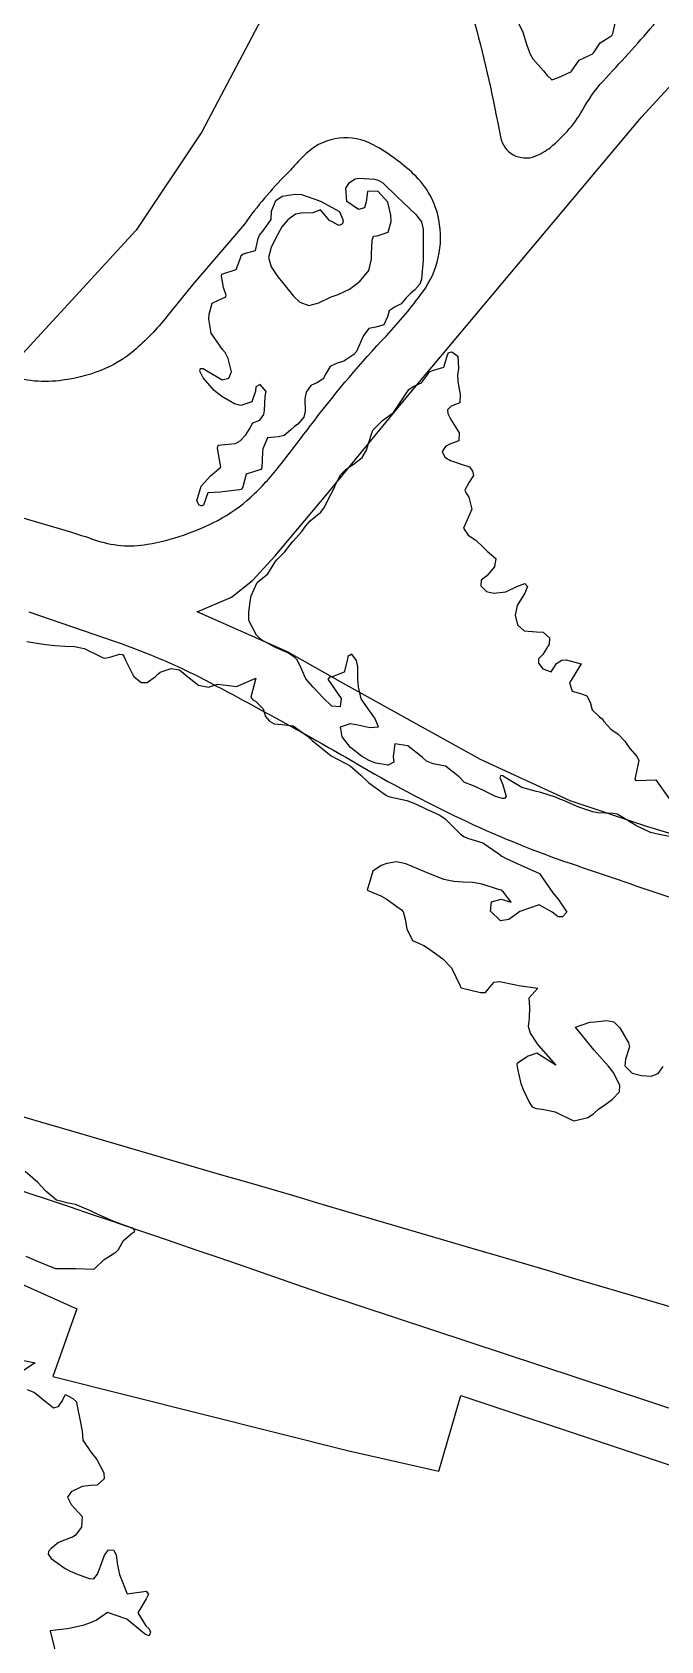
# Model space of a CAD drawing. Header units: metres. Extents: x 286371 to 293043, y 7462578 to 7466404.
# Drawn here: x 287804.7 to 287870.5, y 7465345.2 to 7465513.5 of the extents above; entities that cross this region are included whole.
import ezdxf

# ---------------------------------------------------------------- set-up
doc = ezdxf.new("R2010")
doc.units = ezdxf.units.M
doc.header["$MEASUREMENT"] = 0
for name, color, linetype in [('Curvas de Nivel 1m', 11, 'Continuous'), ('Curvas de Nivel 5m', 15, 'Continuous'), ('Divisas', 45, 'Continuous'), ('Edificações', 30, 'Continuous'), ('Linha Férrea', 20, 'Continuous'), ('Vias primárias', 230, 'Continuous')]:
    doc.layers.add(name, color=color, linetype=linetype)

msp = doc.modelspace()

# ---------------------------------------------------------------- linework, layer by layer
at = {"layer": 'Curvas de Nivel 1m', "elevation": 696, "flags": 128}
msp.add_lwpolyline([(287840.88, 7465498.02), (287841.36, 7465497.72), (287842.85, 7465496.28), (287843.46, 7465495.69), (287844.83, 7465494.43), (287845.41, 7465493.66), (287845.59, 7465492.87), (287845.57, 7465491.65), (287845.57, 7465490.85), (287845.57, 7465489.65), (287845.53, 7465488.86), (287845.41, 7465487.65), (287845.23, 7465487.14), (287844.7, 7465486.54), (287844.23, 7465486.13), (287843.82, 7465485.68), (287843.28, 7465485.08), (287842.67, 7465484.74), (287842.03, 7465484.34), (287841.84, 7465483.71), (287841.46, 7465482.89), (287840.64, 7465482.63), (287839.89, 7465482.48), (287839.35, 7465481.74), (287838.6, 7465480.1), (287838.33, 7465479.77), (287837.29, 7465479.08), (287836.58, 7465478.85), (287835.85, 7465478.53), (287835.43, 7465477.81), (287835.13, 7465477.24), (287834.55, 7465476.83), (287833.85, 7465476.53), (287833.35, 7465475.84), (287833.22, 7465475.14), (287833.25, 7465473.84), (287833.12, 7465473.22), (287832.48, 7465472.47), (287832.12, 7465472.22), (287831.73, 7465471.87), (287831.03, 7465471.31), (287830.46, 7465471.15), (287829.31, 7465471.06), (287828.81, 7465469.91), (287828.79, 7465469.56), (287828.7, 7465467.91), (287828.6, 7465467.72), (287828.41, 7465467.67), (287827.08, 7465467.26), (287826.73, 7465465.94), (287826.63, 7465465.69), (287826.38, 7465465.62), (287824.9, 7465465.45), (287824.37, 7465465.35), (287823.07, 7465465.3), (287822.59, 7465464), (287822.43, 7465463.93), (287822.35, 7465463.92), (287822.16, 7465464.01), (287821.9, 7465464.47), (287822.38, 7465466), (287823.33, 7465467.06), (287824.41, 7465467.97), (287824.08, 7465469.98), (287824.13, 7465470.3), (287824.45, 7465470.32), (287825.96, 7465470.44), (287826.46, 7465470.72), (287827.05, 7465471.35), (287827.38, 7465471.93), (287827.78, 7465472.63), (287828.49, 7465472.91), (287828.93, 7465473.48), (287828.98, 7465473.91), (287829.07, 7465475.36), (287829.15, 7465475.91), (287828.55, 7465476.62), (287828.09, 7465476.38), (287828.05, 7465475.92), (287827.65, 7465474.8), (287826.51, 7465474.43), (287825.85, 7465474.62), (287824.53, 7465475.36), (287823.71, 7465475.99), (287822.56, 7465477.34), (287822.21, 7465478.01), (287822.3, 7465478.29), (287822.58, 7465478.3), (287823.08, 7465478), (287824.56, 7465477.12), (287825.24, 7465477.29), (287825.54, 7465477.96), (287825.2, 7465479.36), (287824.86, 7465479.97), (287824.61, 7465480.29), (287823.42, 7465481.99), (287823.17, 7465483.48), (287823.19, 7465484), (287823.53, 7465485.14), (287824.69, 7465485.69), (287824.9, 7465485.76), (287824.97, 7465485.97), (287824.71, 7465486.79), (287824.5, 7465487.98), (287824.54, 7465488.16), (287824.73, 7465488.26), (287826.03, 7465488.66), (287826.51, 7465489.95), (287826.56, 7465490.14), (287826.76, 7465490.29), (287828.03, 7465490.66), (287828.33, 7465491.92), (287828.46, 7465492.25), (287828.8, 7465492.67), (287829.69, 7465493.9), (287829.71, 7465494.78), (287830.19, 7465495.89), (287830.85, 7465496.35), (287832.18, 7465496.53), (287832.85, 7465496.51), (287834.84, 7465495.81), (287836.83, 7465494.73), (287837.21, 7465493.78), (287837.14, 7465493.45), (287836.81, 7465493.27), (287835.79, 7465493.8), (287834.83, 7465494.89), (287834.06, 7465494.59), (287832.82, 7465494.57), (287832.23, 7465494.45), (287831.43, 7465493.87), (287830.8, 7465493.11), (287830.14, 7465491.89), (287829.7, 7465490.97), (287829.42, 7465489.9), (287829.7, 7465488.94), (287830.4, 7465487.89), (287830.72, 7465487.48), (287832.01, 7465485.86), (287832.68, 7465485.25), (287833.64, 7465484.88), (287834.68, 7465485.16), (287835.98, 7465485.8), (287836.7, 7465486.04), (287837.88, 7465486.59), (287838.72, 7465487.22), (287838.98, 7465487.49), (287839.24, 7465487.75), (287839.91, 7465488.56), (287840.18, 7465489.73), (287840.19, 7465490.31), (287840.24, 7465491.73), (287840.39, 7465492.14), (287840.79, 7465492.19), (287841.94, 7465492.56), (287842.23, 7465493.7), (287842.19, 7465494.34), (287841.88, 7465495.71), (287840.86, 7465496.85), (287839.78, 7465496.82), (287839.63, 7465495.74), (287839.45, 7465495.13), (287838.83, 7465494.94), (287837.61, 7465495.77), (287837.48, 7465497.16), (287837.89, 7465497.77), (287838.48, 7465498.16), (287838.88, 7465498.21), (287840.49, 7465498.12)], close=True, dxfattribs=at)
at = {"layer": 'Curvas de Nivel 1m', "flags": 128}
for points, elevation in [([(287871.82, 7465429.25), (287870.15, 7465429.59), (287869.83, 7465429.64), (287869.36, 7465429.76), (287867.84, 7465430.48), (287866.49, 7465431.33), (287865.87, 7465431.69), (287865.46, 7465431.76), (287863.87, 7465431.81), (287863.34, 7465431.92), (287861.88, 7465432.42), (287860.19, 7465433.13), (287859.89, 7465433.26), (287859.44, 7465433.44), (287857.9, 7465433.96), (287857.3, 7465434.07), (287855.91, 7465434.47), (287854.16, 7465435.52), (287853.93, 7465435.69), (287853.71, 7465435.74), (287853.62, 7465435.53), (287853.91, 7465434.75), (287854.26, 7465433.52), (287854.1, 7465433.31), (287853.89, 7465433.32), (287853.17, 7465433.54), (287851.9, 7465434.17), (287850.84, 7465434.64), (287849.91, 7465434.98), (287849.35, 7465435.59), (287847.94, 7465436.69), (287846.64, 7465436.94), (287845.95, 7465437.21), (287845.5, 7465437.65), (287843.97, 7465438.83), (287842.64, 7465439.02), (287842.45, 7465437.7), (287842.52, 7465437.12), (287841.94, 7465436.8), (287840.64, 7465437.03), (287839.95, 7465437.28), (287839.14, 7465437.75), (287837.97, 7465438.64), (287837.12, 7465439.78), (287836.95, 7465440.83), (287838, 7465441.15), (287838.74, 7465441.02), (287840, 7465440.74), (287840.91, 7465440.81), (287840.54, 7465441.73), (287840.02, 7465442.44), (287839.11, 7465443.75), (287838.82, 7465444.99), (287838.76, 7465445.75), (287838.76, 7465447.1), (287838.63, 7465447.76), (287838.12, 7465448.4), (287837.71, 7465448.18), (287837.63, 7465447.77), (287837.34, 7465446.52), (287836.08, 7465446.04), (287835.84, 7465446.03), (287835.63, 7465445.8), (287836.06, 7465445.13), (287837.02, 7465443.78), (287836.91, 7465442.9), (287836.03, 7465442.99), (287835.16, 7465443.81), (287834.07, 7465444.97), (287833.33, 7465445.84), (287832.69, 7465447.26), (287832.37, 7465447.85), (287832.12, 7465448.11), (287831.43, 7465448.56), (287830.13, 7465449.1), (287828.68, 7465449.91), (287828.15, 7465450.4), (287827.34, 7465451.93), (287827.35, 7465452.76), (287827.48, 7465453.93), (287827.6, 7465454.53), (287828.23, 7465455.91), (287829.33, 7465456.82), (287830.01, 7465457.89), (287830.09, 7465458.06), (287830.27, 7465458.27), (287831.07, 7465459.09), (287831.69, 7465459.86), (287831.96, 7465460.2), (287832.3, 7465460.58), (287832.91, 7465461.25), (287833.33, 7465461.84), (287833.78, 7465462.38), (287834.34, 7465462.82), (287834.88, 7465463.28), (287835.25, 7465463.81), (287835.63, 7465464.54), (287836.27, 7465465.8), (287836.31, 7465465.87), (287836.39, 7465466.09), (287836.99, 7465467.2), (287837.54, 7465467.78), (287838.06, 7465468.13), (287838.42, 7465468.36), (287839.19, 7465469), (287839.66, 7465469.75), (287839.85, 7465470.34), (287840.28, 7465471.74), (287840.34, 7465471.87), (287840.48, 7465472.04), (287841.34, 7465472.87), (287842.5, 7465473.7), (287843.8, 7465475.68), (287844.09, 7465476.12), (287844.55, 7465476.43), (287845.4, 7465476.8), (287846.04, 7465477.64), (287846.25, 7465477.95), (287846.57, 7465478.09), (287847.74, 7465478.45), (287848.11, 7465479.61), (287848.24, 7465479.97), (287848.6, 7465480.06), (287849.23, 7465479.59), (287849.28, 7465478.3), (287849.19, 7465477.6), (287849.22, 7465476.93), (287849.46, 7465475.59), (287849.41, 7465474.7), (287848.52, 7465474.35), (287848.14, 7465473.97), (287848.16, 7465473.61), (287848.49, 7465472.96), (287849.37, 7465471.59), (287849.33, 7465470.72), (287848.46, 7465470.42), (287847.91, 7465470.16), (287847.56, 7465469.62), (287847.86, 7465469.04), (287848.43, 7465468.68), (287849.77, 7465468.24), (287850.42, 7465468.01), (287850.75, 7465467.57), (287850.86, 7465467.11), (287850.4, 7465466.41), (287849.94, 7465465.58), (287850.07, 7465465.27), (287850.37, 7465464.84), (287850.69, 7465463.57), (287850.34, 7465462.78), (287849.82, 7465461.59), (287850.31, 7465460.86), (287851.08, 7465460.35), (287851.89, 7465459.56), (287852.29, 7465459.21), (287853.18, 7465458.44), (287853.06, 7465457.54), (287852.25, 7465456.62), (287851.64, 7465456.16), (287851.63, 7465455.56), (287852.22, 7465454.97), (287852.96, 7465454.8), (287854.22, 7465454.94), (287855.39, 7465455.5), (287856.23, 7465455.82), (287856.51, 7465455.48), (287856.21, 7465454.79), (287855.41, 7465453.51), (287855.21, 7465452.48), (287855.47, 7465451.5), (287856.15, 7465450.86), (287857.46, 7465450.77), (287858.15, 7465450.73), (287858.81, 7465450.12), (287858.78, 7465449.45), (287858.12, 7465448.39), (287857.64, 7465447.94), (287857.67, 7465447.47), (287858.1, 7465446.88), (287858.98, 7465446.56), (287859.53, 7465447.44), (287860.11, 7465447.8), (287860.53, 7465447.84), (287862.1, 7465447.39), (287860.91, 7465445.42), (287861.18, 7465444.54), (287862.06, 7465444.31), (287862.72, 7465444.06), (287863.06, 7465443.38), (287863.26, 7465442.61), (287864.02, 7465441.87), (287864.3, 7465441.65), (287864.49, 7465441.36), (287865.22, 7465440.57), (287865.99, 7465440.04), (287866.69, 7465439.32), (287867.2, 7465438.54), (287867.96, 7465437.68), (287868.16, 7465437.3), (287867.94, 7465436.31), (287867.72, 7465435.32), (287867.92, 7465435.21), (287869.92, 7465435.27), (287871.37, 7465433.25)], 696), ([(287804.14, 7465449.73), (287804.76, 7465449.65), (287806.13, 7465449.43), (287807.05, 7465449.32), (287808.13, 7465449.26), (287809.12, 7465449.22), (287810.13, 7465449), (287811.84, 7465448.17), (287812.11, 7465448.03), (287812.28, 7465447.99), (287812.94, 7465448.15), (287813.83, 7465448.43), (287814.12, 7465448.39), (287814.31, 7465448.13), (287814.45, 7465447.79), (287815.3, 7465446.12), (287816.07, 7465445.44), (287816.71, 7465445.46), (287817.59, 7465446.08), (287817.83, 7465446.34), (287818.09, 7465446.55), (287819.23, 7465446.93), (287820.1, 7465446.78), (287820.97, 7465446.03), (287822.07, 7465445.17), (287823.12, 7465444.95), (287824.07, 7465445.27), (287825.24, 7465445.13), (287826.07, 7465445.03), (287828.08, 7465445.91), (287827.55, 7465443.92), (287827.78, 7465443.65), (287828.05, 7465443.49), (287828.84, 7465442.71), (287829.09, 7465441.9), (287829.5, 7465441.39), (287830, 7465441.14), (287830.82, 7465441.05), (287832, 7465440.93), (287833.47, 7465439.83), (287833.98, 7465439.38), (287835.95, 7465437.79), (287837.94, 7465436.72), (287839.06, 7465435.75), (287839.91, 7465434.97), (287841.66, 7465433.71), (287841.89, 7465433.57), (287842.09, 7465433.5), (287843.89, 7465433.12), (287844.79, 7465432.75), (287845.87, 7465432.22), (287847.27, 7465431.62), (287847.86, 7465431.23), (287849.51, 7465429.59), (287849.83, 7465429.33), (287850.23, 7465429.18), (287851.82, 7465428.67), (287853.51, 7465427.53), (287853.8, 7465427.3), (287854.26, 7465427.05), (287855.79, 7465426.34), (287857.77, 7465425.46), (287859.15, 7465423.44), (287859.72, 7465422.79), (287860.62, 7465421.42), (287860.18, 7465420.94), (287859.7, 7465420.92), (287859.09, 7465421.44), (287857.72, 7465422.2), (287855.7, 7465421.49), (287854.56, 7465420.64), (287853.69, 7465420.53), (287852.63, 7465421.54), (287852.75, 7465422.51), (287853.73, 7465422.79), (287854.78, 7465422.46), (287853.99, 7465423.52), (287853.75, 7465423.72), (287853.48, 7465423.8), (287851.76, 7465424.34), (287850.79, 7465424.54), (287849.76, 7465424.56), (287848.79, 7465424.63), (287847.76, 7465424.84), (287845.77, 7465425.64), (287843.79, 7465426.48), (287842.79, 7465426.69), (287841.79, 7465426.5), (287841.21, 7465426.29), (287840.31, 7465425.73), (287839.74, 7465423.74), (287841.16, 7465423.14), (287841.73, 7465422.82), (287843.32, 7465421.68), (287843.49, 7465421.45), (287843.7, 7465420.7), (287843.87, 7465419.67), (287844.47, 7465418.47), (287845.66, 7465417.95), (287846.16, 7465417.64), (287847.63, 7465416.53), (287848.56, 7465415.6), (287849.45, 7465413.72), (287849.5, 7465413.59), (287849.53, 7465413.53), (287849.58, 7465413.51), (287849.69, 7465413.47), (287851.58, 7465413.02), (287852.11, 7465413.01), (287852.53, 7465413.54), (287853.03, 7465414.1), (287853.59, 7465414.16), (287855.28, 7465413.81), (287855.59, 7465413.75), (287857.58, 7465413.46), (287856.63, 7465412.42), (287856.7, 7465411.48), (287856.67, 7465410.35), (287856.56, 7465409.48), (287856.79, 7465408.76), (287857.5, 7465407.65), (287857.64, 7465407.46), (287859.46, 7465405.43), (287857.48, 7465406.66), (287856.58, 7465406.37), (287855.47, 7465405.61), (287855.4, 7465405.56), (287855.38, 7465405.5), (287855.46, 7465405.03), (287855.8, 7465403.49), (287856.05, 7465402.86), (287856.72, 7465401.47), (287856.98, 7465401.06), (287857.4, 7465400.87), (287858.02, 7465400.83), (287859.39, 7465400.52), (287861.1, 7465399.69), (287861.38, 7465399.6), (287862.83, 7465399.93), (287863.39, 7465400.32), (287863.94, 7465400.82), (287864.71, 7465401.35), (287865.12, 7465401.64), (287865.41, 7465401.85), (287866.13, 7465402.63), (287866.16, 7465403.33), (287865.45, 7465404.67), (287864.95, 7465405.35), (287863.49, 7465407), (287863.15, 7465407.38), (287861.52, 7465409.4), (287863.01, 7465409.9), (287863.53, 7465409.95), (287864.8, 7465410.09), (287865.53, 7465409.96), (287866.17, 7465409.33), (287867.07, 7465407.75), (287867.18, 7465407.32), (287866.76, 7465406.04), (287866.67, 7465405.33), (287867.45, 7465404.59), (287868.42, 7465404.32), (287869.45, 7465404.27), (287870.18, 7465404.55), (287870.69, 7465405.27)], 696), ([(287804.01, 7465385.42), (287805.14, 7465384.96), (287806.83, 7465384.24), (287807.13, 7465384.15), (287807.22, 7465384.14), (287809.13, 7465384.14), (287809.2, 7465384.13), (287811.13, 7465384.09), (287811.2, 7465384.11), (287811.27, 7465384.17), (287812.21, 7465385.09), (287813.16, 7465385.68), (287813.45, 7465385.85), (287813.7, 7465386.14), (287814.23, 7465387.08), (287815.19, 7465387.87), (287815.35, 7465387.96), (287815.42, 7465388.11), (287815.2, 7465388.35), (287814.86, 7465388.46), (287813.21, 7465389.06), (287811.59, 7465389.8), (287811.22, 7465389.97), (287810.8, 7465390.18), (287809.23, 7465390.84), (287808.46, 7465390.99), (287807.24, 7465391.31), (287806.12, 7465392.25), (287805.28, 7465393.13), (287803.94, 7465394.28)], 696), ([(287802.99, 7465374.68), (287804.98, 7465374.26), (287803.77, 7465373.48)], 697), ([(287804.16, 7465371.5), (287804.94, 7465371.16), (287806.03, 7465370.25), (287806.91, 7465369.57), (287807.44, 7465369.7), (287807.8, 7465370.22), (287808.18, 7465370.97), (287808.93, 7465370.54), (287809.31, 7465370.2), (287809.38, 7465369.73), (287809.71, 7465368.19), (287809.93, 7465367.14), (287809.99, 7465366.19), (287810.84, 7465364.88), (287811.46, 7465364.17), (287812.19, 7465362.78), (287812.23, 7465362.15), (287811.48, 7465361.47), (287810.79, 7465361.45), (287809.92, 7465361.32), (287808.78, 7465360.79), (287808.37, 7465360.22), (287808.76, 7465359.47), (287809.92, 7465358.2), (287809.85, 7465357.07), (287809.18, 7465356.21), (287808.9, 7465356.02), (287808.7, 7465355.98), (287807.45, 7465355.47), (287806.68, 7465354.85), (287806.38, 7465354.54), (287806.34, 7465354.25), (287806.67, 7465353.81), (287808.12, 7465352.75), (287808.65, 7465352.48), (287809.33, 7465352.2), (287810.64, 7465351.7), (287811.14, 7465351.68), (287811.52, 7465352.17), (287811.83, 7465353), (287812.24, 7465354.16), (287812.68, 7465354.7), (287813.21, 7465354.68), (287813.48, 7465354.14), (287813.61, 7465353.09), (287813.81, 7465352.14), (287814.61, 7465350.12), (287816.62, 7465350.37), (287816.86, 7465350.08), (287816.61, 7465349.57), (287815.75, 7465348.11), (287816.56, 7465346.77), (287816.91, 7465346.44), (287817.05, 7465346.09), (287816.92, 7465345.71), (287816.55, 7465345.84), (287816.22, 7465346.1), (287814.57, 7465347.46), (287812.58, 7465348.15), (287811.41, 7465347.34), (287810.57, 7465346.99), (287809.98, 7465346.78), (287808.56, 7465346.47), (287808.34, 7465346.44), (287806.55, 7465346.24), (287807.06, 7465344.24)], 697)]:
    msp.add_lwpolyline(points, dxfattribs=dict(at, elevation=elevation))
at = {"layer": 'Curvas de Nivel 5m', "elevation": 695, "flags": 128}
msp.add_lwpolyline([(287855.14, 7465515.26), (287856.02, 7465513.49), (287856.44, 7465512.14), (287856.66, 7465511.48), (287856.79, 7465511.19), (287857.07, 7465510.69), (287858.17, 7465509.46), (287858.56, 7465508.96), (287859.04, 7465508.49), (287859.74, 7465508.74), (287861.05, 7465509.35), (287861.09, 7465509.37), (287861.12, 7465509.41), (287861.91, 7465510.56), (287863.08, 7465511.11), (287863.27, 7465511.19), (287863.43, 7465511.38), (287864.1, 7465512.36), (287865.11, 7465512.99), (287865.32, 7465513.14), (287865.42, 7465513.35), (287865.76, 7465514.72)], dxfattribs=at)
at = {"layer": 'Divisas'}
msp.add_lwpolyline([(287791.17, 7465388.07), (287809.37, 7465379.94), (287806.85, 7465372.86), (287837.81, 7465365.07), (287847.22, 7465362.95), (287849.53, 7465370.87), (287897.95, 7465354.75), (287922.57, 7465346.36), (287952.98, 7465337.27), (287963.55, 7465334.39), (287955.74, 7465306.24)], dxfattribs=at)
at = {"layer": 'Edificações'}
msp.add_lwpolyline([(287804.18, 7465560.75), (287814.14, 7465597.28), (287821.75, 7465595), (287820.06, 7465588.17), (287824.75, 7465586.02), (287828.54, 7465583.34), (287829.97, 7465582.24), (287831.89, 7465580.33), (287834.48, 7465577.11), (287836.92, 7465572.71), (287837.69, 7465570.45), (287838.89, 7465565.47), (287839.22, 7465559.91), (287838.12, 7465553.15), (287825.48, 7465557.17), (287824.81, 7465554.54), (287840.14, 7465549.94), (287834.02, 7465528.88), (287829.95, 7465517.38), (287822.42, 7465503.08), (287815.58, 7465492.76), (287800.85, 7465476.82)], dxfattribs=at)
at = {"layer": 'Linha Férrea'}
for points in [[(286381.9, 7466191.54, -0.034817), (286483.63, 7466136.23), (286637.59, 7466036.03), (286881.46, 7465875.71), (287117.31, 7465719.49, 0.005418), (287238.16, 7465637.94, 0.010292), (287320.61, 7465583.02, 0.018788), (287399.32, 7465533.46, 0.057979), (287521.87, 7465481.39), (287711.72, 7465426.48, -0.002898), (287879.49, 7465377.76), (287927.28, 7465363.25), (287977.96, 7465347.67), (288011.31, 7465337.66), (288037.94, 7465330.83), (288090.19, 7465315.26), (288107.16, 7465310.12)], [(288124.9, 7465290.14), (288110.63, 7465295.63), (288097.03, 7465300.41), (288073.08, 7465307.56), (288053.14, 7465313.24), (288017.3, 7465323.63), (287988.22, 7465332.42), (287968.24, 7465338.47), (287951.03, 7465344.08), (287898.83, 7465360.77), (287880.69, 7465366.42), (287835.18, 7465381.47, 0.010304), (287693.16, 7465427.51)]]:
    msp.add_lwpolyline(points, format="xyb", dxfattribs=at)
at = {"layer": 'Vias primárias'}
for points in [[(287881.68, 7465426.56), (287869.1, 7465430.35), (287860.97, 7465433.08), (287851.57, 7465437.39), (287837.17, 7465445.39), (287831.4, 7465448.67), (287821.93, 7465452.84), (287825.54, 7465454.39), (287827.75, 7465456.12), (287830.1, 7465458.7), (287835.58, 7465465.24), (287843.77, 7465475.2), (287868.43, 7465504.6), (287874.12, 7465510.76, -0.015097), (287878.41, 7465515.13, -0.047678)], [(287851, 7465514.37, -0.019823), (287853.67, 7465502.53, 0.473442), (287857.32, 7465500.52, 0.074836), (287858.9, 7465501.44, 0.095293), (287862.44, 7465505.63, -0.062046), (287864.73, 7465508.73, 0.014504), (287869.97, 7465514.58, -0.046811)], [(287797.49, 7465464.48), (287808.69, 7465461.2, -0.01416), (287811.19, 7465460.39, 0.128509), (287816.76, 7465459.91, 0.079218), (287824.09, 7465462.41, 0.063753), (287827.55, 7465464.85, 0.042726), (287830.53, 7465468.07, 0.001866), (287834.24, 7465472.9, -0.025808), (287841.74, 7465481.73, 0.030965), (287845.54, 7465486.31, 0.208434), (287847.23, 7465493.87, 0.158034), (287844.59, 7465498.65, 0.063558), (287840.37, 7465501.7, 0.316749), (287833.49, 7465500.92, 0.028573), (287832.37, 7465499.8, -0.012688), (287831.29, 7465498.64, 0.03937), (287826.88, 7465493.42), (287821.45, 7465487.06), (287818.78, 7465483.73, -0.047284), (287815.31, 7465480.16, -0.0841), (287811.87, 7465478.1, -0.064258), (287807.52, 7465477.03, -0.115393), (287801.68, 7465477.71, 4.931948)], [(287804.34, 7465452.84), (287813.35, 7465449.75, -0.039438), (287823.35, 7465445.42, -0.004709), (287832.32, 7465440.55, -0.00487), (287839.2, 7465436.64, 0.021808), (287850.21, 7465430.88, 0.027557), (287860.97, 7465426.54, 0.000481), (287880.98, 7465419.73, -1.55079)]]:
    msp.add_lwpolyline(points, format="xyb", dxfattribs=at)

doc.saveas('drawing.dxf')
